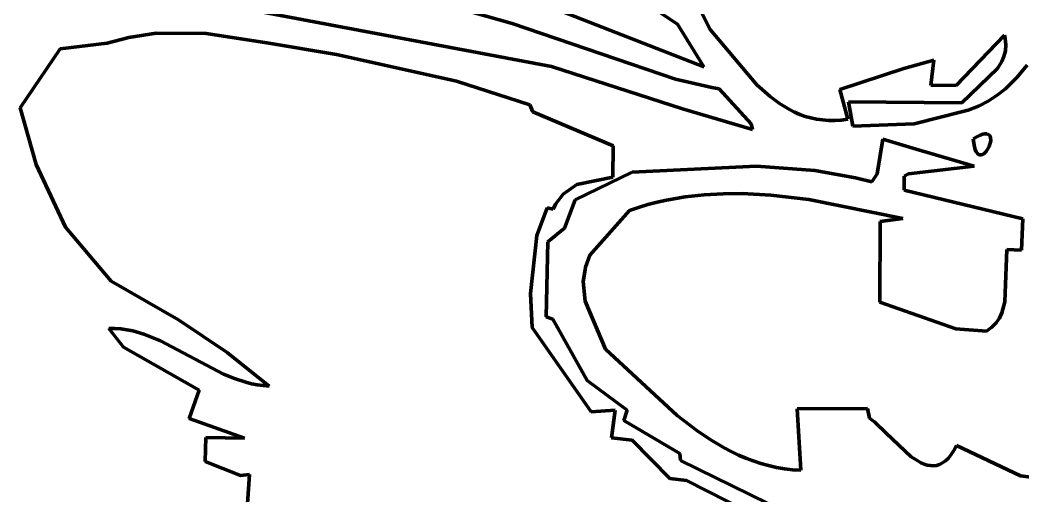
# Model space of a CAD drawing. Header units: millimetres. Extents: x 0 to 7.9, y 0 to 11.
# Drawn here: x 3.521 to 4.555, y 6.863 to 7.354 of the extents above; entities that cross this region are included whole.
import ezdxf

# ---------------------------------------------------------------- set-up
doc = ezdxf.new("R2010")
doc.units = ezdxf.units.MM
doc.layers.add('color#020202ff', color=7, linetype='CONTINUOUS', lineweight=100)
doc.layers.add('color#fefefeff', color=7, linetype='CONTINUOUS', lineweight=100)

msp = doc.modelspace()

# ---------------------------------------------------------------- linework, layer by layer
at = {"layer": 'color#020202ff'}
for p, q in [((4.1919, 7.4248), (4.2329, 7.3444)), ((4.0287, 7.3504), (3.7958, 7.4166)), ((4.0448, 7.377), (4.2263, 7.306)), ((4.199, 7.3498), (4.1478, 7.3839)), ((3.7074, 7.3741), (4.0691, 7.3061)), ((4.1969, 7.2932), (4.0287, 7.3504)), ((4.2263, 7.306), (4.199, 7.3498)), ((3.633, 7.3362), (3.6109, 7.3301)), ((3.6613, 7.3404), (3.633, 7.3362)), ((3.7129, 7.3401), (3.6613, 7.3404)), ((3.7753, 7.3305), (3.7129, 7.3401)), ((4.2329, 7.3444), (4.281, 7.2874)), ((4.4865, 7.2867), (4.5363, 7.3386)), ((4.5363, 7.3386), (4.537, 7.3351)), ((4.537, 7.3351), (4.5375, 7.3317)), ((3.6109, 7.3301), (3.5623, 7.3243)), ((3.8472, 7.3185), (3.7753, 7.3305)), ((4.5377, 7.3284), (4.5373, 7.3223)), ((4.5375, 7.3317), (4.5377, 7.3284)), ((3.5623, 7.3243), (3.5209, 7.2637)), ((3.9712, 7.2911), (3.8472, 7.3185)), ((4.5359, 7.3166), (4.5338, 7.3113)), ((4.5373, 7.3223), (4.5359, 7.3166)), ((4.0691, 7.3061), (4.2043, 7.2624)), ((4.3667, 7.2825), (4.4326, 7.3041)), ((4.4326, 7.3041), (4.4636, 7.3126)), ((4.4636, 7.3126), (4.4603, 7.2869)), ((4.5292, 7.3041), (4.4924, 7.2687)), ((4.5338, 7.3113), (4.5292, 7.3041)), ((4.5492, 7.2947), (4.5599, 7.3075)), ((4.5373, 7.2832), (4.5492, 7.2947)), ((4.0469, 7.2666), (3.9712, 7.2911)), ((4.2344, 7.2844), (4.1969, 7.2932)), ((4.242, 7.283), (4.2344, 7.2844)), ((4.281, 7.2874), (4.2947, 7.2751)), ((4.4603, 7.2869), (4.4865, 7.2867)), ((4.2751, 7.2472), (4.242, 7.283)), ((4.2947, 7.2751), (4.3044, 7.268)), ((4.3748, 7.2519), (4.3667, 7.2825)), ((4.5194, 7.2705), (4.5287, 7.2765)), ((4.5287, 7.2765), (4.5373, 7.2832)), ((3.5209, 7.2637), (3.5374, 7.2053)), ((4.0499, 7.2595), (4.0469, 7.2666)), ((4.3044, 7.268), (4.3146, 7.2618)), ((4.4924, 7.2687), (4.3754, 7.2696)), ((4.3754, 7.2696), (4.3799, 7.2448)), ((4.4989, 7.2613), (4.5095, 7.2654)), ((4.5095, 7.2654), (4.5194, 7.2705)), ((4.1326, 7.2244), (4.0499, 7.2595)), ((4.2043, 7.2624), (4.2763, 7.2412)), ((4.3146, 7.2618), (4.3199, 7.2592)), ((4.3199, 7.2592), (4.3253, 7.2568)), ((4.3253, 7.2568), (4.3309, 7.2548)), ((4.3309, 7.2548), (4.3366, 7.2532)), ((4.3366, 7.2532), (4.3426, 7.2519)), ((4.4434, 7.2472), (4.4934, 7.2597)), ((4.4934, 7.2597), (4.4989, 7.2613)), ((4.2763, 7.2412), (4.2751, 7.2472)), ((4.3426, 7.2519), (4.3487, 7.2511)), ((4.3487, 7.2511), (4.3549, 7.2506)), ((4.3549, 7.2506), (4.3614, 7.2506)), ((4.3614, 7.2506), (4.368, 7.251)), ((4.368, 7.251), (4.3748, 7.2519)), ((4.3799, 7.2448), (4.4434, 7.2472)), ((4.508, 7.2338), (4.5042, 7.2317)), ((4.5042, 7.2317), (4.5047, 7.2272)), ((4.5112, 7.2353), (4.508, 7.2338)), ((4.514, 7.2363), (4.5112, 7.2353)), ((4.5163, 7.2367), (4.514, 7.2363)), ((4.5182, 7.2366), (4.5163, 7.2367)), ((4.5197, 7.2362), (4.5182, 7.2366)), ((4.5208, 7.2353), (4.5197, 7.2362)), ((4.5216, 7.2342), (4.5208, 7.2353)), ((4.5221, 7.2328), (4.5216, 7.2342)), ((4.5222, 7.2294), (4.5221, 7.2328)), ((4.1325, 7.1922), (4.1326, 7.2244)), ((4.4108, 7.2312), (4.405, 7.1956)), ((4.4452, 7.221), (4.4108, 7.2312)), ((4.5047, 7.2272), (4.5054, 7.2235)), ((4.5054, 7.2235), (4.5063, 7.2205)), ((4.5175, 7.2186), (4.5206, 7.2238)), ((4.5206, 7.2238), (4.5222, 7.2294)), ((4.5052, 7.2036), (4.4452, 7.221)), ((4.5063, 7.2205), (4.5073, 7.2183)), ((4.5073, 7.2183), (4.5084, 7.2166)), ((4.5084, 7.2166), (4.5097, 7.2156)), ((4.5097, 7.2156), (4.5109, 7.2151)), ((4.5109, 7.2151), (4.5123, 7.215)), ((4.5123, 7.215), (4.5136, 7.2154)), ((4.5136, 7.2154), (4.515, 7.2162)), ((4.515, 7.2162), (4.5175, 7.2186)), ((3.5374, 7.2053), (3.5679, 7.1405)), ((4.2807, 7.2036), (4.1522, 7.1974)), ((4.3406, 7.1989), (4.2807, 7.2036)), ((4.4374, 7.1955), (4.5052, 7.2036)), ((4.1522, 7.1974), (4.0934, 7.1687)), ((4.0951, 7.1844), (4.1325, 7.1922)), ((4.3828, 7.1914), (4.3406, 7.1989)), ((4.3995, 7.1873), (4.3828, 7.1914)), ((4.405, 7.1956), (4.3995, 7.1873)), ((4.4328, 7.1931), (4.4374, 7.1955)), ((4.4328, 7.1788), (4.4328, 7.1931)), ((4.0812, 7.1744), (4.0951, 7.1844)), ((4.0733, 7.1641), (4.0812, 7.1744)), ((4.1877, 7.1684), (4.207, 7.1718)), ((4.207, 7.1718), (4.2265, 7.1739)), ((4.2265, 7.1739), (4.2461, 7.175)), ((4.2461, 7.175), (4.2657, 7.1751)), ((4.2657, 7.1751), (4.2953, 7.1736)), ((4.2953, 7.1736), (4.3347, 7.1691)), ((4.5552, 7.1491), (4.4328, 7.1788)), ((4.054, 7.1319), (4.0646, 7.1605)), ((4.0646, 7.1605), (4.0707, 7.1592)), ((4.0707, 7.1592), (4.0733, 7.1641)), ((4.0934, 7.1687), (4.0826, 7.1395)), ((4.1496, 7.1578), (4.159, 7.1609)), ((4.159, 7.1609), (4.1685, 7.1638)), ((4.1685, 7.1638), (4.1781, 7.1663)), ((4.1781, 7.1663), (4.1877, 7.1684)), ((4.3347, 7.1691), (4.4314, 7.1496)), ((4.1086, 7.1118), (4.1496, 7.1578)), ((4.4314, 7.1496), (4.4081, 7.1463)), ((4.5539, 7.117), (4.5552, 7.1491)), ((3.5679, 7.1405), (3.615, 7.0849)), ((4.0826, 7.1395), (4.0654, 7.1255)), ((4.4081, 7.1463), (4.4077, 7.0633)), ((4.0473, 7.072), (4.054, 7.1319)), ((4.0654, 7.1255), (4.0636, 7.0481)), ((4.1042, 7.0992), (4.1086, 7.1118)), ((4.5367, 7.0637), (4.5389, 7.1174)), ((4.5389, 7.1174), (4.5539, 7.117)), ((4.1038, 7.0965), (4.1042, 7.0992)), ((4.1019, 7.0845), (4.1038, 7.0965)), ((3.615, 7.0849), (3.6843, 7.045)), ((4.104, 7.0641), (4.1019, 7.0845)), ((4.0493, 7.0372), (4.0473, 7.072)), ((4.1247, 7.0146), (4.104, 7.0641)), ((4.4077, 7.0633), (4.4862, 7.0358)), ((4.5336, 7.0521), (4.5367, 7.0637)), ((4.0636, 7.0481), (4.0706, 7.0457)), ((4.0706, 7.0457), (4.106, 6.9826)), ((4.5277, 7.0418), (4.5311, 7.0468)), ((4.5311, 7.0468), (4.5336, 7.0521)), ((3.6188, 7.0361), (3.6124, 7.0362)), ((3.6124, 7.0362), (3.6276, 7.017)), ((3.625, 7.0356), (3.6188, 7.0361)), ((3.6311, 7.0347), (3.625, 7.0356)), ((3.6843, 7.045), (3.7344, 7.0112)), ((4.1099, 6.95), (4.0493, 7.0372)), ((4.4862, 7.0358), (4.518, 7.0334)), ((4.518, 7.0334), (4.5234, 7.0374)), ((4.5234, 7.0374), (4.5277, 7.0418)), ((3.6371, 7.0335), (3.6311, 7.0347)), ((3.6487, 7.0302), (3.6371, 7.0335)), ((3.6657, 7.0234), (3.6487, 7.0302)), ((3.6276, 7.017), (3.7058, 6.9724)), ((3.7309, 6.989), (3.6657, 7.0234)), ((4.1989, 6.9464), (4.1247, 7.0146)), ((3.7344, 7.0112), (3.778, 6.9767)), ((3.7421, 6.9844), (3.7309, 6.989)), ((3.7537, 6.9806), (3.7421, 6.9844)), ((3.7596, 6.9791), (3.7537, 6.9806)), ((3.7656, 6.978), (3.7596, 6.9791)), ((3.7717, 6.9772), (3.7656, 6.978)), ((3.778, 6.9767), (3.7717, 6.9772)), ((4.106, 6.9826), (4.1473, 6.9519)), ((3.7058, 6.9724), (3.6953, 6.9432)), ((4.395, 6.9536), (4.3224, 6.9534)), ((4.3224, 6.9534), (4.3264, 6.8899)), ((4.3973, 6.9438), (4.395, 6.9536)), ((3.6953, 6.9432), (3.7525, 6.9229)), ((4.1349, 6.952), (4.1099, 6.95)), ((4.1309, 6.9233), (4.1349, 6.952)), ((4.1473, 6.9519), (4.1439, 6.9412)), ((4.219, 6.9309), (4.1989, 6.9464)), ((4.4027, 6.9394), (4.3973, 6.9438)), ((4.1439, 6.9412), (4.2015, 6.9071)), ((4.4145, 6.928), (4.4027, 6.9394)), ((3.7127, 6.9237), (3.7119, 6.8991)), ((3.7525, 6.9229), (3.7127, 6.9237)), ((4.1525, 6.9211), (4.1309, 6.9233)), ((4.2328, 6.9215), (4.219, 6.9309)), ((4.2471, 6.9131), (4.2328, 6.9215)), ((4.4403, 6.9039), (4.4145, 6.928)), ((4.1911, 6.8814), (4.1525, 6.9211)), ((4.2545, 6.9092), (4.2471, 6.9131)), ((4.4868, 6.9155), (4.4841, 6.9104)), ((4.5529, 6.8841), (4.4868, 6.9155)), ((4.2015, 6.9071), (4.2023, 6.9)), ((4.2619, 6.9056), (4.2545, 6.9092)), ((4.2695, 6.9024), (4.2619, 6.9056)), ((4.2772, 6.8995), (4.2695, 6.9024)), ((4.4469, 6.8995), (4.4403, 6.9039)), ((4.4785, 6.9025), (4.4756, 6.8996)), ((4.4814, 6.9061), (4.4785, 6.9025)), ((4.4841, 6.9104), (4.4814, 6.9061)), ((3.7119, 6.8991), (3.7483, 6.8845)), ((4.2023, 6.9), (4.3276, 6.8383)), ((4.285, 6.8969), (4.2772, 6.8995)), ((4.293, 6.8947), (4.285, 6.8969)), ((4.3011, 6.8928), (4.293, 6.8947)), ((4.3094, 6.8914), (4.3011, 6.8928)), ((4.3178, 6.8904), (4.3094, 6.8914)), ((4.3264, 6.8899), (4.3178, 6.8904)), ((4.4502, 6.8977), (4.4469, 6.8995)), ((4.4535, 6.8963), (4.4502, 6.8977)), ((4.4568, 6.8953), (4.4535, 6.8963)), ((4.46, 6.8947), (4.4568, 6.8953)), ((4.4632, 6.8946), (4.46, 6.8947)), ((4.4664, 6.895), (4.4632, 6.8946)), ((4.4695, 6.8959), (4.4664, 6.895)), ((4.4726, 6.8975), (4.4695, 6.8959)), ((4.4756, 6.8996), (4.4726, 6.8975)), ((3.7483, 6.8845), (3.7577, 6.8855)), ((3.7577, 6.8855), (3.7548, 6.8457)), ((4.2083, 6.8794), (4.1911, 6.8814)), ((4.5635, 6.8827), (4.5529, 6.8841)), ((4.2922, 6.8369), (4.2083, 6.8794))]:
    msp.add_line(p, q, dxfattribs=at)
at = {"layer": 'color#fefefeff'}
for p, q in [((4.2329, 7.3444), (4.1919, 7.4248)), ((3.7958, 7.4166), (4.0287, 7.3504)), ((4.2263, 7.306), (4.0448, 7.377)), ((4.1478, 7.3839), (4.199, 7.3498)), ((4.0691, 7.3061), (3.7074, 7.3741)), ((4.0287, 7.3504), (4.1969, 7.2932)), ((4.199, 7.3498), (4.2263, 7.306)), ((3.6109, 7.3301), (3.633, 7.3362)), ((3.633, 7.3362), (3.6613, 7.3404)), ((3.6613, 7.3404), (3.7129, 7.3401)), ((3.7129, 7.3401), (3.7753, 7.3305)), ((4.281, 7.2874), (4.2329, 7.3444)), ((4.5363, 7.3386), (4.4865, 7.2867)), ((4.537, 7.3351), (4.5363, 7.3386)), ((4.5375, 7.3317), (4.537, 7.3351)), ((3.5623, 7.3243), (3.6109, 7.3301)), ((3.7753, 7.3305), (3.8472, 7.3185)), ((4.5373, 7.3223), (4.5377, 7.3284)), ((4.5377, 7.3284), (4.5375, 7.3317)), ((3.5209, 7.2637), (3.5623, 7.3243)), ((3.8472, 7.3185), (3.9712, 7.2911)), ((4.5338, 7.3113), (4.5359, 7.3166)), ((4.5359, 7.3166), (4.5373, 7.3223)), ((4.2043, 7.2624), (4.0691, 7.3061)), ((4.4326, 7.3041), (4.3667, 7.2825)), ((4.4636, 7.3126), (4.4326, 7.3041)), ((4.4603, 7.2869), (4.4636, 7.3126)), ((4.4924, 7.2687), (4.5292, 7.3041)), ((4.5292, 7.3041), (4.5338, 7.3113)), ((4.5599, 7.3075), (4.5492, 7.2947)), ((4.5492, 7.2947), (4.5373, 7.2832)), ((3.9712, 7.2911), (4.0469, 7.2666)), ((4.1969, 7.2932), (4.2344, 7.2844)), ((4.2344, 7.2844), (4.242, 7.283)), ((4.2947, 7.2751), (4.281, 7.2874)), ((4.4865, 7.2867), (4.4603, 7.2869)), ((4.242, 7.283), (4.2751, 7.2472)), ((4.3044, 7.268), (4.2947, 7.2751)), ((4.3667, 7.2825), (4.3748, 7.2519)), ((4.5287, 7.2765), (4.5194, 7.2705)), ((4.5373, 7.2832), (4.5287, 7.2765)), ((3.5374, 7.2053), (3.5209, 7.2637)), ((4.0469, 7.2666), (4.0499, 7.2595)), ((4.3146, 7.2618), (4.3044, 7.268)), ((4.3799, 7.2448), (4.3754, 7.2696)), ((4.3754, 7.2696), (4.4924, 7.2687)), ((4.5095, 7.2654), (4.4989, 7.2613)), ((4.5194, 7.2705), (4.5095, 7.2654)), ((4.0499, 7.2595), (4.1326, 7.2244)), ((4.2763, 7.2412), (4.2043, 7.2624)), ((4.3199, 7.2592), (4.3146, 7.2618)), ((4.3253, 7.2568), (4.3199, 7.2592)), ((4.3309, 7.2548), (4.3253, 7.2568)), ((4.3366, 7.2532), (4.3309, 7.2548)), ((4.3426, 7.2519), (4.3366, 7.2532)), ((4.4934, 7.2597), (4.4434, 7.2472)), ((4.4989, 7.2613), (4.4934, 7.2597)), ((4.2751, 7.2472), (4.2763, 7.2412)), ((4.3487, 7.2511), (4.3426, 7.2519)), ((4.3549, 7.2506), (4.3487, 7.2511)), ((4.3614, 7.2506), (4.3549, 7.2506)), ((4.368, 7.251), (4.3614, 7.2506)), ((4.3748, 7.2519), (4.368, 7.251)), ((4.4434, 7.2472), (4.3799, 7.2448)), ((4.5042, 7.2317), (4.508, 7.2338)), ((4.5047, 7.2272), (4.5042, 7.2317)), ((4.508, 7.2338), (4.5112, 7.2353)), ((4.5112, 7.2353), (4.514, 7.2363)), ((4.514, 7.2363), (4.5163, 7.2367)), ((4.5163, 7.2367), (4.5182, 7.2366)), ((4.5182, 7.2366), (4.5197, 7.2362)), ((4.5197, 7.2362), (4.5208, 7.2353)), ((4.5208, 7.2353), (4.5216, 7.2342)), ((4.5216, 7.2342), (4.5221, 7.2328)), ((4.5221, 7.2328), (4.5222, 7.2294)), ((4.1326, 7.2244), (4.1325, 7.1922)), ((4.405, 7.1956), (4.4108, 7.2312)), ((4.4108, 7.2312), (4.4452, 7.221)), ((4.5054, 7.2235), (4.5047, 7.2272)), ((4.5063, 7.2205), (4.5054, 7.2235)), ((4.5206, 7.2238), (4.5175, 7.2186)), ((4.5222, 7.2294), (4.5206, 7.2238)), ((4.4452, 7.221), (4.5052, 7.2036)), ((4.5073, 7.2183), (4.5063, 7.2205)), ((4.5084, 7.2166), (4.5073, 7.2183)), ((4.5097, 7.2156), (4.5084, 7.2166)), ((4.5109, 7.2151), (4.5097, 7.2156)), ((4.5123, 7.215), (4.5109, 7.2151)), ((4.5136, 7.2154), (4.5123, 7.215)), ((4.515, 7.2162), (4.5136, 7.2154)), ((4.5175, 7.2186), (4.515, 7.2162)), ((3.5679, 7.1405), (3.5374, 7.2053)), ((4.1522, 7.1974), (4.2807, 7.2036)), ((4.2807, 7.2036), (4.3406, 7.1989)), ((4.5052, 7.2036), (4.4374, 7.1955)), ((4.0934, 7.1687), (4.1522, 7.1974)), ((4.1325, 7.1922), (4.0951, 7.1844)), ((4.3406, 7.1989), (4.3828, 7.1914)), ((4.3828, 7.1914), (4.3995, 7.1873)), ((4.3995, 7.1873), (4.405, 7.1956)), ((4.4374, 7.1955), (4.4328, 7.1931)), ((4.4328, 7.1931), (4.4328, 7.1788)), ((4.0951, 7.1844), (4.0812, 7.1744)), ((4.0812, 7.1744), (4.0733, 7.1641)), ((4.207, 7.1718), (4.1877, 7.1684)), ((4.2265, 7.1739), (4.207, 7.1718)), ((4.2461, 7.175), (4.2265, 7.1739)), ((4.2657, 7.1751), (4.2461, 7.175)), ((4.2953, 7.1736), (4.2657, 7.1751)), ((4.3347, 7.1691), (4.2953, 7.1736)), ((4.4328, 7.1788), (4.5552, 7.1491)), ((4.0646, 7.1605), (4.054, 7.1319)), ((4.0707, 7.1592), (4.0646, 7.1605)), ((4.0733, 7.1641), (4.0707, 7.1592)), ((4.0826, 7.1395), (4.0934, 7.1687)), ((4.159, 7.1609), (4.1496, 7.1578)), ((4.1685, 7.1638), (4.159, 7.1609)), ((4.1781, 7.1663), (4.1685, 7.1638)), ((4.1877, 7.1684), (4.1781, 7.1663)), ((4.4314, 7.1496), (4.3347, 7.1691)), ((4.1496, 7.1578), (4.1086, 7.1118)), ((4.4081, 7.1463), (4.4314, 7.1496)), ((4.5552, 7.1491), (4.5539, 7.117)), ((3.615, 7.0849), (3.5679, 7.1405)), ((4.0654, 7.1255), (4.0826, 7.1395)), ((4.4077, 7.0633), (4.4081, 7.1463)), ((4.054, 7.1319), (4.0473, 7.072)), ((4.0636, 7.0481), (4.0654, 7.1255)), ((4.1086, 7.1118), (4.1042, 7.0992)), ((4.5389, 7.1174), (4.5367, 7.0637)), ((4.5539, 7.117), (4.5389, 7.1174)), ((4.1042, 7.0992), (4.1038, 7.0965)), ((4.1038, 7.0965), (4.1019, 7.0845)), ((3.6843, 7.045), (3.615, 7.0849)), ((4.1019, 7.0845), (4.104, 7.0641)), ((4.0473, 7.072), (4.0493, 7.0372)), ((4.104, 7.0641), (4.1247, 7.0146)), ((4.4862, 7.0358), (4.4077, 7.0633)), ((4.5367, 7.0637), (4.5336, 7.0521)), ((4.0706, 7.0457), (4.0636, 7.0481)), ((4.106, 6.9826), (4.0706, 7.0457)), ((4.5311, 7.0468), (4.5277, 7.0418)), ((4.5336, 7.0521), (4.5311, 7.0468)), ((3.6276, 7.017), (3.6124, 7.0362)), ((3.6124, 7.0362), (3.6188, 7.0361)), ((3.6188, 7.0361), (3.625, 7.0356)), ((3.625, 7.0356), (3.6311, 7.0347)), ((3.7344, 7.0112), (3.6843, 7.045)), ((4.0493, 7.0372), (4.1099, 6.95)), ((4.518, 7.0334), (4.4862, 7.0358)), ((4.5234, 7.0374), (4.518, 7.0334)), ((4.5277, 7.0418), (4.5234, 7.0374)), ((3.6311, 7.0347), (3.6371, 7.0335)), ((3.6371, 7.0335), (3.6487, 7.0302)), ((3.6487, 7.0302), (3.6657, 7.0234)), ((3.7058, 6.9724), (3.6276, 7.017)), ((3.6657, 7.0234), (3.7309, 6.989)), ((4.1247, 7.0146), (4.1989, 6.9464)), ((3.778, 6.9767), (3.7344, 7.0112)), ((3.7309, 6.989), (3.7421, 6.9844)), ((3.7421, 6.9844), (3.7537, 6.9806)), ((3.7537, 6.9806), (3.7596, 6.9791)), ((3.7596, 6.9791), (3.7656, 6.978)), ((3.7656, 6.978), (3.7717, 6.9772)), ((3.7717, 6.9772), (3.778, 6.9767)), ((4.1473, 6.9519), (4.106, 6.9826)), ((3.6953, 6.9432), (3.7058, 6.9724)), ((4.3224, 6.9534), (4.395, 6.9536)), ((4.3264, 6.8899), (4.3224, 6.9534)), ((4.395, 6.9536), (4.3973, 6.9438)), ((3.7525, 6.9229), (3.6953, 6.9432)), ((4.1099, 6.95), (4.1349, 6.952)), ((4.1349, 6.952), (4.1309, 6.9233)), ((4.1439, 6.9412), (4.1473, 6.9519)), ((4.1989, 6.9464), (4.219, 6.9309)), ((4.3973, 6.9438), (4.4027, 6.9394)), ((4.2015, 6.9071), (4.1439, 6.9412)), ((4.4027, 6.9394), (4.4145, 6.928)), ((3.7119, 6.8991), (3.7127, 6.9237)), ((3.7127, 6.9237), (3.7525, 6.9229)), ((4.1309, 6.9233), (4.1525, 6.9211)), ((4.219, 6.9309), (4.2328, 6.9215)), ((4.2328, 6.9215), (4.2471, 6.9131)), ((4.4145, 6.928), (4.4403, 6.9039)), ((4.1525, 6.9211), (4.1911, 6.8814)), ((4.2471, 6.9131), (4.2545, 6.9092)), ((4.4841, 6.9104), (4.4868, 6.9155)), ((4.4868, 6.9155), (4.5529, 6.8841)), ((4.2023, 6.9), (4.2015, 6.9071)), ((4.2545, 6.9092), (4.2619, 6.9056)), ((4.2619, 6.9056), (4.2695, 6.9024)), ((4.2695, 6.9024), (4.2772, 6.8995)), ((4.4403, 6.9039), (4.4469, 6.8995)), ((4.4756, 6.8996), (4.4785, 6.9025)), ((4.4785, 6.9025), (4.4814, 6.9061)), ((4.4814, 6.9061), (4.4841, 6.9104)), ((3.7483, 6.8845), (3.7119, 6.8991)), ((4.3276, 6.8383), (4.2023, 6.9)), ((4.2772, 6.8995), (4.285, 6.8969)), ((4.285, 6.8969), (4.293, 6.8947)), ((4.293, 6.8947), (4.3011, 6.8928)), ((4.3011, 6.8928), (4.3094, 6.8914)), ((4.3094, 6.8914), (4.3178, 6.8904)), ((4.3178, 6.8904), (4.3264, 6.8899)), ((4.4469, 6.8995), (4.4502, 6.8977)), ((4.4502, 6.8977), (4.4535, 6.8963)), ((4.4535, 6.8963), (4.4568, 6.8953)), ((4.4568, 6.8953), (4.46, 6.8947)), ((4.46, 6.8947), (4.4632, 6.8946)), ((4.4632, 6.8946), (4.4664, 6.895)), ((4.4664, 6.895), (4.4695, 6.8959)), ((4.4695, 6.8959), (4.4726, 6.8975)), ((4.4726, 6.8975), (4.4756, 6.8996)), ((3.7577, 6.8855), (3.7483, 6.8845)), ((3.7548, 6.8457), (3.7577, 6.8855)), ((4.1911, 6.8814), (4.2083, 6.8794)), ((4.5529, 6.8841), (4.5635, 6.8827)), ((4.2083, 6.8794), (4.2922, 6.8369))]:
    msp.add_line(p, q, dxfattribs=at)

doc.saveas('drawing.dxf')
